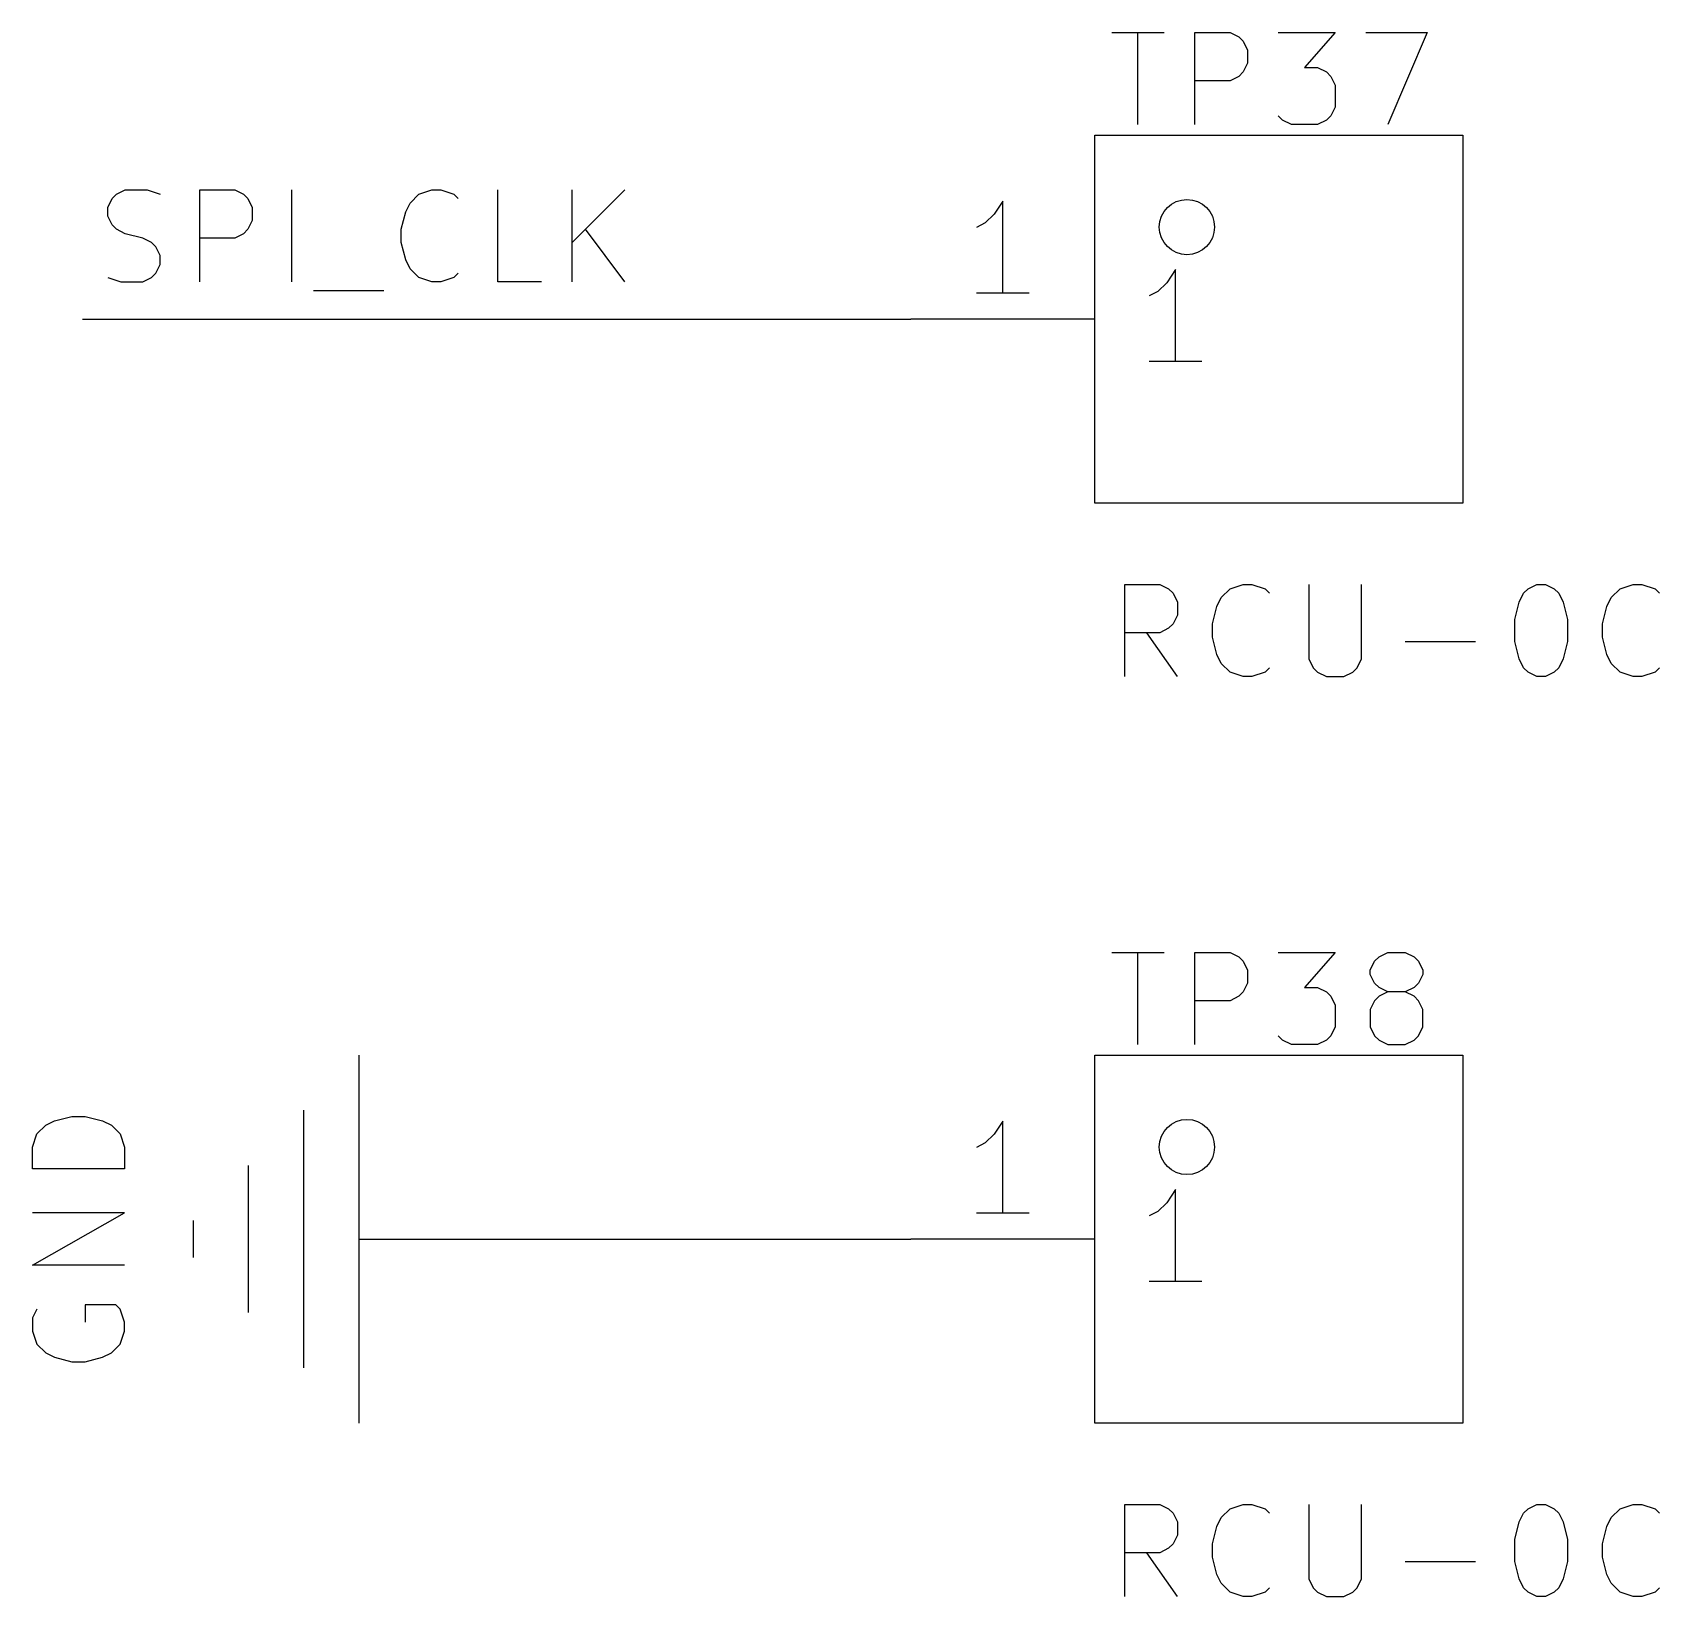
# Model space of a CAD drawing. Header units: millimetres. Extents: x 6 to 261, y -194 to -2.
# Drawn here: x 224.1 to 246.55, y -37.95 to -16.36 of the extents above; entities that cross this region are included whole.
import ezdxf

# ---------------------------------------------------------------- set-up
doc = ezdxf.new("R2010")
doc.units = ezdxf.units.MM
for name, color, linetype in [('GREENSIXTYFIVE', 129, 'CONTINUOUS'), ('LIGHTGREEN', 92, 'CONTINUOUS'), ('LIGHTRED', 12, 'CONTINUOUS'), ('RED', 14, 'CONTINUOUS'), ('REDSIX', 19, 'CONTINUOUS')]:
    doc.layers.add(name, color=color, linetype=linetype)

msp = doc.modelspace()

# ---------------------------------------------------------------- linework, layer by layer
at = {"layer": 'GREENSIXTYFIVE', "linetype": 'CONTINUOUS'}
for p, q in [((238.9921, -16.3644), (239.7178, -16.3644)), ((239.355, -17.6344), (239.355, -16.3644)), ((240.1411, -17.6344), (240.1411, -16.3644)), ((240.1411, -16.3644), (240.6249, -16.3644)), ((240.6249, -16.3644), (240.7459, -16.4249)), ((241.2902, -16.3644), (242.0764, -16.3644)), ((242.0764, -16.3644), (241.653, -16.8482)), ((242.4997, -16.3644), (243.3463, -16.3644)), ((243.3463, -16.3644), (242.8021, -17.6344)), ((240.7459, -16.4249), (240.8064, -16.4854)), ((240.8064, -16.4854), (240.8668, -16.6063)), ((240.8668, -16.6063), (240.8668, -16.7878)), ((240.8668, -16.7878), (240.8064, -16.9087)), ((240.6249, -17.0297), (240.1411, -17.0297)), ((240.7459, -16.9692), (240.6249, -17.0297)), ((240.8064, -16.9087), (240.7459, -16.9692)), ((241.653, -16.8482), (241.8345, -16.8482)), ((241.8345, -16.8482), (241.9554, -16.9087)), ((241.9554, -16.9087), (242.0159, -16.9692)), ((242.0159, -16.9692), (242.0764, -17.0901)), ((242.0764, -17.0901), (242.0764, -17.3925)), ((242.0764, -17.3925), (242.0159, -17.5135)), ((241.3507, -17.574), (241.2902, -17.5135)), ((241.4716, -17.6344), (241.3507, -17.574)), ((241.8345, -17.6344), (241.4716, -17.6344)), ((241.9554, -17.574), (241.8345, -17.6344)), ((242.0159, -17.5135), (241.9554, -17.574)), ((239.8727, -19.6375), (239.7518, -19.819)), ((239.8727, -20.9075), (239.8727, -19.6375)), ((239.6308, -19.9399), (239.5099, -20.0004)), ((239.7518, -19.819), (239.6308, -19.9399)), ((240.2356, -20.9075), (239.5099, -20.9075)), ((239.1735, -25.2544), (239.1735, -23.9844)), ((239.1735, -23.9844), (239.6573, -23.9844)), ((239.6573, -23.9844), (239.7783, -24.0449)), ((240.625, -24.0449), (240.8064, -23.9844)), ((240.8064, -23.9844), (240.9273, -23.9844)), ((240.9273, -23.9844), (241.1088, -24.0449)), ((241.7135, -23.9844), (241.7135, -25.0125)), ((242.4392, -25.0125), (242.4392, -23.9844)), ((244.7374, -24.0449), (244.8583, -23.9844)), ((244.8583, -23.9844), (244.9793, -23.9844)), ((244.9793, -23.9844), (245.1002, -24.0449)), ((246.0074, -24.0449), (246.1888, -23.9844)), ((246.1888, -23.9844), (246.3097, -23.9844)), ((246.3097, -23.9844), (246.4912, -24.0449)), ((239.7783, -24.0449), (239.8388, -24.1054)), ((239.8388, -24.1054), (239.8992, -24.2263)), ((239.8992, -24.2263), (239.8992, -24.4078)), ((240.4435, -24.2868), (240.504, -24.1659)), ((240.504, -24.1659), (240.625, -24.0449)), ((241.1088, -24.0449), (241.1692, -24.1054)), ((244.556, -24.4682), (244.6164, -24.2263)), ((244.6164, -24.2263), (244.6769, -24.1054)), ((244.6769, -24.1054), (244.7374, -24.0449)), ((245.1002, -24.0449), (245.1607, -24.1054)), ((245.1607, -24.1054), (245.2212, -24.2263)), ((245.2212, -24.2263), (245.2817, -24.4682)), ((245.8259, -24.2868), (245.8864, -24.1659)), ((245.8864, -24.1659), (246.0074, -24.0449)), ((246.4912, -24.0449), (246.5516, -24.1054)), ((239.8992, -24.4078), (239.8388, -24.5287)), ((240.3831, -24.5287), (240.4435, -24.2868)), ((244.556, -24.7706), (244.556, -24.4682)), ((245.2817, -24.4682), (245.2817, -24.7706)), ((245.7655, -24.5287), (245.8259, -24.2868)), ((239.6573, -24.6497), (239.1735, -24.6497)), ((239.8992, -25.2544), (239.4759, -24.6497)), ((239.7783, -24.5892), (239.6573, -24.6497)), ((239.8388, -24.5287), (239.7783, -24.5892)), ((240.3831, -24.7101), (240.3831, -24.5287)), ((245.7655, -24.7101), (245.7655, -24.5287)), ((240.4435, -24.952), (240.3831, -24.7101)), ((243.044, -24.7706), (244.0117, -24.7706)), ((244.6164, -25.0125), (244.556, -24.7706)), ((245.2817, -24.7706), (245.2212, -25.0125)), ((245.8259, -24.952), (245.7655, -24.7101)), ((240.504, -25.073), (240.4435, -24.952)), ((240.625, -25.194), (240.504, -25.073)), ((241.1692, -25.1335), (241.1088, -25.194)), ((241.7135, -25.0125), (241.774, -25.1335)), ((241.774, -25.1335), (241.8345, -25.194)), ((242.3183, -25.194), (242.3788, -25.1335)), ((242.3788, -25.1335), (242.4392, -25.0125)), ((244.6769, -25.1335), (244.6164, -25.0125)), ((244.7374, -25.194), (244.6769, -25.1335)), ((245.1607, -25.1335), (245.1002, -25.194)), ((245.2212, -25.0125), (245.1607, -25.1335)), ((245.8864, -25.073), (245.8259, -24.952)), ((246.0074, -25.194), (245.8864, -25.073)), ((246.5516, -25.1335), (246.4912, -25.194)), ((240.8064, -25.2544), (240.625, -25.194)), ((240.9273, -25.2544), (240.8064, -25.2544)), ((241.1088, -25.194), (240.9273, -25.2544)), ((241.8345, -25.194), (241.9554, -25.2544)), ((241.9554, -25.2544), (242.1973, -25.2544)), ((242.1973, -25.2544), (242.3183, -25.194)), ((244.8583, -25.2544), (244.7374, -25.194)), ((244.9793, -25.2544), (244.8583, -25.2544)), ((245.1002, -25.194), (244.9793, -25.2544)), ((246.1888, -25.2544), (246.0074, -25.194)), ((246.3097, -25.2544), (246.1888, -25.2544)), ((246.4912, -25.194), (246.3097, -25.2544)), ((238.9921, -29.0644), (239.7178, -29.0644)), ((239.355, -30.3344), (239.355, -29.0644)), ((240.1411, -30.3344), (240.1411, -29.0644)), ((240.1411, -29.0644), (240.6249, -29.0644)), ((240.6249, -29.0644), (240.7459, -29.1249)), ((240.7459, -29.1249), (240.8064, -29.1854)), ((240.8064, -29.1854), (240.8668, -29.3063)), ((241.2902, -29.0644), (242.0764, -29.0644)), ((242.0764, -29.0644), (241.653, -29.5482)), ((242.5602, -29.3063), (242.6206, -29.1854)), ((242.6206, -29.1854), (242.6811, -29.1249)), ((242.6811, -29.1249), (242.8021, -29.0644)), ((242.8021, -29.0644), (243.044, -29.0644)), ((243.044, -29.0644), (243.1649, -29.1249)), ((243.1649, -29.1249), (243.2254, -29.1854)), ((243.2254, -29.1854), (243.2859, -29.3063)), ((240.8668, -29.3063), (240.8668, -29.4878)), ((242.5602, -29.3668), (242.5602, -29.3063)), ((242.6206, -29.4878), (242.5602, -29.3668)), ((243.2859, -29.3668), (243.2254, -29.4878)), ((243.2859, -29.3063), (243.2859, -29.3668)), ((240.8064, -29.6087), (240.7459, -29.6692)), ((240.8668, -29.4878), (240.8064, -29.6087)), ((241.653, -29.5482), (241.8345, -29.5482)), ((241.8345, -29.5482), (241.9554, -29.6087)), ((241.9554, -29.6087), (242.0159, -29.6692)), ((242.6811, -29.5482), (242.6206, -29.4878)), ((242.8021, -29.6087), (242.6811, -29.5482)), ((242.8021, -29.6087), (242.6811, -29.6692)), ((243.044, -29.6087), (242.8021, -29.6087)), ((243.1649, -29.5482), (243.044, -29.6087)), ((243.1649, -29.6692), (243.044, -29.6087)), ((243.2254, -29.4878), (243.1649, -29.5482)), ((240.6249, -29.7297), (240.1411, -29.7297)), ((240.7459, -29.6692), (240.6249, -29.7297)), ((242.0159, -29.6692), (242.0764, -29.7901)), ((242.0764, -29.7901), (242.0764, -30.0925)), ((242.6206, -29.7297), (242.5602, -29.8506)), ((242.5602, -29.8506), (242.5602, -30.0925)), ((242.6811, -29.6692), (242.6206, -29.7297)), ((243.2254, -29.7297), (243.1649, -29.6692)), ((243.2859, -29.8506), (243.2254, -29.7297)), ((243.2859, -30.0925), (243.2859, -29.8506)), ((241.3507, -30.274), (241.2902, -30.2135)), ((241.4716, -30.3344), (241.3507, -30.274)), ((241.9554, -30.274), (241.8345, -30.3344)), ((242.0159, -30.2135), (241.9554, -30.274)), ((242.0764, -30.0925), (242.0159, -30.2135)), ((242.5602, -30.0925), (242.6206, -30.2135)), ((242.6206, -30.2135), (242.6811, -30.274)), ((242.6811, -30.274), (242.8021, -30.3344)), ((243.044, -30.3344), (243.1649, -30.274)), ((243.1649, -30.274), (243.2254, -30.2135)), ((243.2254, -30.2135), (243.2859, -30.0925)), ((241.8345, -30.3344), (241.4716, -30.3344)), ((242.8021, -30.3344), (243.044, -30.3344)), ((224.2806, -31.4475), (224.4015, -31.387)), ((224.4015, -31.387), (224.6434, -31.3266)), ((224.6434, -31.3266), (224.8248, -31.3266)), ((224.8248, -31.3266), (225.0667, -31.387)), ((225.0667, -31.387), (225.1877, -31.4475)), ((224.0991, -31.7499), (224.1596, -31.5685)), ((224.1596, -31.5685), (224.2806, -31.4475)), ((225.1877, -31.4475), (225.3087, -31.5685)), ((225.3087, -31.5685), (225.3691, -31.7499)), ((224.0991, -32.0523), (224.0991, -31.7499)), ((225.3691, -31.7499), (225.3691, -32.0523)), ((225.3691, -32.0523), (224.0991, -32.0523)), ((239.7518, -32.519), (239.6308, -32.6399)), ((239.8727, -32.3375), (239.7518, -32.519)), ((239.8727, -33.6075), (239.8727, -32.3375)), ((224.0991, -33.3828), (225.3691, -32.6571)), ((225.3691, -32.6571), (224.0991, -32.6571)), ((239.6308, -32.6399), (239.5099, -32.7004)), ((225.3691, -33.3828), (224.0991, -33.3828)), ((240.2356, -33.6075), (239.5099, -33.6075)), ((224.1596, -33.9875), (224.0991, -34.1085)), ((224.0991, -34.1085), (224.0991, -34.2899)), ((225.2482, -33.9271), (224.8248, -33.9271)), ((224.8248, -33.9271), (224.8248, -34.169)), ((225.3087, -33.9875), (225.2482, -33.9271)), ((225.3691, -34.169), (225.3087, -33.9875)), ((224.0991, -34.2899), (224.1596, -34.4713)), ((225.3087, -34.4713), (225.3691, -34.2899)), ((225.3691, -34.2899), (225.3691, -34.169)), ((224.1596, -34.4713), (224.2806, -34.5923)), ((225.1877, -34.5923), (225.3087, -34.4713)), ((224.2806, -34.5923), (224.4015, -34.6528)), ((224.4015, -34.6528), (224.6434, -34.7132)), ((224.6434, -34.7132), (224.8248, -34.7132)), ((224.8248, -34.7132), (225.0667, -34.6528)), ((225.0667, -34.6528), (225.1877, -34.5923)), ((239.1735, -37.9544), (239.1735, -36.6844)), ((239.1735, -36.6844), (239.6573, -36.6844)), ((239.6573, -36.6844), (239.7783, -36.7449)), ((239.7783, -36.7449), (239.8388, -36.8054)), ((239.8388, -36.8054), (239.8992, -36.9263)), ((240.504, -36.8659), (240.625, -36.7449)), ((240.625, -36.7449), (240.8064, -36.6844)), ((240.8064, -36.6844), (240.9273, -36.6844)), ((240.9273, -36.6844), (241.1088, -36.7449)), ((241.1088, -36.7449), (241.1692, -36.8054)), ((241.7135, -36.6844), (241.7135, -37.7125)), ((242.4392, -37.7125), (242.4392, -36.6844)), ((244.6164, -36.9263), (244.6769, -36.8054)), ((244.6769, -36.8054), (244.7374, -36.7449)), ((244.7374, -36.7449), (244.8583, -36.6844)), ((244.8583, -36.6844), (244.9793, -36.6844)), ((244.9793, -36.6844), (245.1002, -36.7449)), ((245.1002, -36.7449), (245.1607, -36.8054)), ((245.1607, -36.8054), (245.2212, -36.9263)), ((245.8864, -36.8659), (246.0074, -36.7449)), ((246.0074, -36.7449), (246.1888, -36.6844)), ((246.1888, -36.6844), (246.3097, -36.6844)), ((246.3097, -36.6844), (246.4912, -36.7449)), ((246.4912, -36.7449), (246.5516, -36.8054)), ((239.8992, -36.9263), (239.8992, -37.1078)), ((240.3831, -37.2287), (240.4435, -36.9868)), ((240.4435, -36.9868), (240.504, -36.8659)), ((244.556, -37.1682), (244.6164, -36.9263)), ((245.2212, -36.9263), (245.2817, -37.1682)), ((245.7655, -37.2287), (245.8259, -36.9868)), ((245.8259, -36.9868), (245.8864, -36.8659)), ((239.8388, -37.2287), (239.7783, -37.2892)), ((239.8992, -37.1078), (239.8388, -37.2287)), ((240.3831, -37.4101), (240.3831, -37.2287)), ((244.556, -37.4706), (244.556, -37.1682)), ((245.2817, -37.1682), (245.2817, -37.4706)), ((245.7655, -37.4101), (245.7655, -37.2287)), ((239.6573, -37.3497), (239.1735, -37.3497)), ((239.8992, -37.9544), (239.4759, -37.3497)), ((239.7783, -37.2892), (239.6573, -37.3497)), ((240.4435, -37.652), (240.3831, -37.4101)), ((243.044, -37.4706), (244.0117, -37.4706)), ((244.6164, -37.7125), (244.556, -37.4706)), ((245.2817, -37.4706), (245.2212, -37.7125)), ((245.8259, -37.652), (245.7655, -37.4101)), ((240.504, -37.773), (240.4435, -37.652)), ((241.7135, -37.7125), (241.774, -37.8335)), ((242.3788, -37.8335), (242.4392, -37.7125)), ((244.6769, -37.8335), (244.6164, -37.7125)), ((245.2212, -37.7125), (245.1607, -37.8335)), ((245.8864, -37.773), (245.8259, -37.652)), ((240.625, -37.894), (240.504, -37.773)), ((240.8064, -37.9544), (240.625, -37.894)), ((241.1088, -37.894), (240.9273, -37.9544)), ((241.1692, -37.8335), (241.1088, -37.894)), ((241.774, -37.8335), (241.8345, -37.894)), ((241.8345, -37.894), (241.9554, -37.9544)), ((242.1973, -37.9544), (242.3183, -37.894)), ((242.3183, -37.894), (242.3788, -37.8335)), ((244.7374, -37.894), (244.6769, -37.8335)), ((244.8583, -37.9544), (244.7374, -37.894)), ((245.1002, -37.894), (244.9793, -37.9544)), ((245.1607, -37.8335), (245.1002, -37.894)), ((246.0074, -37.894), (245.8864, -37.773)), ((246.1888, -37.9544), (246.0074, -37.894)), ((246.4912, -37.894), (246.3097, -37.9544)), ((246.5516, -37.8335), (246.4912, -37.894)), ((240.9273, -37.9544), (240.8064, -37.9544)), ((241.9554, -37.9544), (242.1973, -37.9544)), ((244.9793, -37.9544), (244.8583, -37.9544)), ((246.3097, -37.9544), (246.1888, -37.9544))]:
    msp.add_line(p, q, dxfattribs=at)
at = {"layer": 'LIGHTGREEN', "linetype": 'CONTINUOUS'}
for p, q in [((224.79, -20.32), (236.22, -20.32)), ((231.14, -33.02), (236.22, -33.02))]:
    msp.add_line(p, q, dxfattribs=at)
at = {"layer": 'LIGHTRED', "linetype": 'CONTINUOUS'}
for p, q in [((237.49, -18.6913), (237.3691, -18.8728)), ((237.49, -19.9613), (237.49, -18.6913)), ((237.2481, -18.9937), (237.1272, -19.0542)), ((237.3691, -18.8728), (237.2481, -18.9937)), ((237.8529, -19.9613), (237.1272, -19.9613)), ((237.49, -31.3913), (237.3691, -31.5728)), ((237.49, -32.6613), (237.49, -31.3913)), ((237.3691, -31.5728), (237.2481, -31.6937)), ((237.2481, -31.6937), (237.1272, -31.7542)), ((237.8529, -32.6613), (237.1272, -32.6613))]:
    msp.add_line(p, q, dxfattribs=at)
at = {"layer": 'RED', "linetype": 'CONTINUOUS'}
for p, q in [((238.76, -22.86), (238.76, -17.78)), ((238.76, -17.78), (243.84, -17.78)), ((243.84, -17.78), (243.84, -22.86)), ((238.76, -20.32), (236.22, -20.32)), ((243.84, -22.86), (238.76, -22.86)), ((228.6, -30.48), (228.6, -35.56)), ((238.76, -35.56), (238.76, -30.48)), ((238.76, -30.48), (243.84, -30.48)), ((243.84, -30.48), (243.84, -35.56)), ((227.838, -31.242), (227.838, -34.798)), ((227.076, -32.004), (227.076, -34.036)), ((226.314, -32.766), (226.314, -33.274)), ((228.6, -33.02), (231.14, -33.02)), ((238.76, -33.02), (236.22, -33.02)), ((243.84, -35.56), (238.76, -35.56))]:
    msp.add_line(p, q, dxfattribs=at)
at = {"layer": 'RED'}
for centre in [(240.03, -19.05), (240.03, -31.75)]:
    msp.add_circle(centre, 0.381, dxfattribs=at)
at = {"layer": 'REDSIX', "linetype": 'CONTINUOUS'}
for p, q in [((225.1967, -18.6579), (225.2572, -18.5974)), ((225.2572, -18.5974), (225.3782, -18.5369)), ((225.3782, -18.5369), (225.6805, -18.5369)), ((225.6805, -18.5369), (225.862, -18.5974)), ((226.4062, -19.8069), (226.4062, -18.5369)), ((226.4062, -18.5369), (226.89, -18.5369)), ((226.89, -18.5369), (227.011, -18.5974)), ((227.011, -18.5974), (227.0715, -18.6579)), ((227.6762, -19.8069), (227.6762, -18.5369)), ((229.3091, -18.7184), (229.4301, -18.5974)), ((229.4301, -18.5974), (229.6115, -18.5369)), ((229.6115, -18.5369), (229.7324, -18.5369)), ((229.7324, -18.5369), (229.9139, -18.5974)), ((229.9139, -18.5974), (229.9743, -18.6579)), ((230.5186, -19.8069), (230.5186, -18.5369)), ((231.5467, -19.8069), (231.5467, -18.5369)), ((232.2724, -18.5369), (231.5467, -19.2626)), ((225.1363, -18.7788), (225.1967, -18.6579)), ((225.1363, -18.8998), (225.1363, -18.7788)), ((227.0715, -18.6579), (227.1319, -18.7788)), ((227.1319, -18.7788), (227.1319, -18.9603)), ((229.1882, -19.0812), (229.2486, -18.8393)), ((229.2486, -18.8393), (229.3091, -18.7184)), ((225.1967, -19.0207), (225.1363, -18.8998)), ((225.2572, -19.0812), (225.1967, -19.0207)), ((225.3782, -19.1417), (225.2572, -19.0812)), ((227.0715, -19.0812), (227.011, -19.1417)), ((227.1319, -18.9603), (227.0715, -19.0812)), ((229.1882, -19.2626), (229.1882, -19.0812)), ((232.2724, -19.8069), (231.7282, -19.0812)), ((225.6201, -19.2022), (225.3782, -19.1417)), ((225.741, -19.2626), (225.6201, -19.2022)), ((225.8015, -19.3231), (225.741, -19.2626)), ((226.89, -19.2022), (226.4062, -19.2022)), ((227.011, -19.1417), (226.89, -19.2022)), ((229.2486, -19.5045), (229.1882, -19.2626)), ((225.862, -19.4441), (225.8015, -19.3231)), ((225.862, -19.565), (225.862, -19.4441)), ((229.3091, -19.6255), (229.2486, -19.5045)), ((225.1363, -19.7465), (225.3177, -19.8069)), ((225.6201, -19.8069), (225.741, -19.7465)), ((225.741, -19.7465), (225.8015, -19.686)), ((225.8015, -19.686), (225.862, -19.565)), ((229.4301, -19.7465), (229.3091, -19.6255)), ((229.6115, -19.8069), (229.4301, -19.7465)), ((229.9139, -19.7465), (229.7324, -19.8069)), ((229.9743, -19.686), (229.9139, -19.7465)), ((225.3177, -19.8069), (225.6201, -19.8069)), ((227.9787, -19.9279), (228.9463, -19.9279)), ((229.7324, -19.8069), (229.6115, -19.8069)), ((231.1234, -19.8069), (230.5186, -19.8069))]:
    msp.add_line(p, q, dxfattribs=at)

doc.saveas('drawing.dxf')
